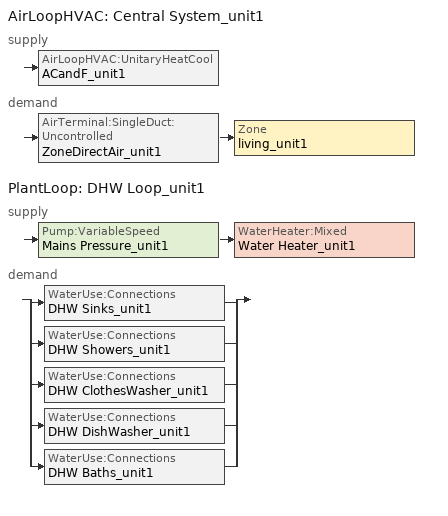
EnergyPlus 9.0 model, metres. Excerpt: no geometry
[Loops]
AirLoopHVAC 'Central System_unit1'
 supply: AirLoopHVAC:UnitaryHeatCool 'ACandF_unit1'
 demand: AirTerminal:SingleDuct:Uncontrolled 'ZoneDirectAir_unit1' > Zone 'living_unit1'
PlantLoop 'DHW Loop_unit1'
 supply: Pump:VariableSpeed 'Mains Pressure_unit1' > WaterHeater:Mixed 'Water Heater_unit1'
 demand: split
  | WaterUse:Connections 'DHW Sinks_unit1'
  | WaterUse:Connections 'DHW Showers_unit1'
  | WaterUse:Connections 'DHW ClothesWasher_unit1'
  | WaterUse:Connections 'DHW DishWasher_unit1'
  | WaterUse:Connections 'DHW Baths_unit1'
[DesignSpecification:OutdoorAir]
SZ DSOA living_unit1: Outdoor Air Method=Flow/Zone; Outdoor Air Flow per Person {m3/s-person}=0; Outdoor Air Flow per Zone {m3/s}=0
[Sizing:Zone]
living_unit1: Zone Cooling Design Supply Air Temperature Input Method=SupplyAirTemperature; Zone Cooling Design Supply Air Temperature {C}=12; Zone Heating Design Supply Air Temperature Input Method=SupplyAirTemperature; Zone Heating Design Supply Air Temperature {C}=50; Zone Cooling Design Supply Air Humidity Ratio {kgWater/kgDryAir}=0.008; Zone Heating Design Supply Air Humidity Ratio {kgWater/kgDryAir}=0.008; Design Specification Outdoor Air Object=SZ DSOA living_unit1; Cooling Design Air Flow Method=DesignDay; Cooling Minimum Air Flow per Zone Floor Area {m3/s-m2}=0.000762; Heating Design Air Flow Method=DesignDay; Heating Maximum Air Flow per Zone Floor Area {m3/s-m2}=0.002032; Heating Maximum Air Flow {m3/s}=0.141576; Heating Maximum Air Flow Fraction=0.3
[Sizing:System]
Central System_unit1: Type of Load to Size On=Sensible; Design Outdoor Air Flow Rate {m3/s}=autosize; Central Heating Maximum System Air Flow Ratio=1; Preheat Design Temperature {C}=7; Preheat Design Humidity Ratio {kgWater/kgDryAir}=0.008; Precool Design Temperature {C}=11; Precool Design Humidity Ratio {kgWater/kgDryAir}=0.008; Central Cooling Design Supply Air Temperature {C}=12; Central Heating Design Supply Air Temperature {C}=50; Type of Zone Sum to Use=NonCoincident; 100% Outdoor Air in Cooling=No; 100% Outdoor Air in Heating=No; Central Cooling Design Supply Air Humidity Ratio {kgWater/kgDryAir}=0.008; Central Heating Design Supply Air Humidity Ratio {kgWater/kgDryAir}=0.008; Cooling Supply Air Flow Rate Method=DesignDay; Heating Supply Air Flow Rate Method=DesignDay; System Outdoor Air Method=ZoneSum; Zone Maximum Outdoor Air Fraction=1; Cooling Design Capacity Method=CoolingDesignCapacity; Cooling Design Capacity {W}=autosize; Heating Design Capacity Method=HeatingDesignCapacity; Heating Design Capacity {W}=autosize; Central Cooling Capacity Control Method=OnOff
[Sizing:Plant]
DHW Loop_unit1: Loop Type=Heating; Design Loop Exit Temperature {C}=48.8889; Loop Design Temperature Difference {deltaC}=5.55556
[ZoneControl:Thermostat]
Zone Thermostat_unit1: Zone or ZoneList=living_unit1; Control Type Schedule=zone_control_type; Control 1=thermostat_living Dual SP Control
[ThermostatSetpoint:DualSetpoint]
thermostat_living Dual SP Control: Heating Setpoint Temperature Schedule=heating_sch; Cooling Setpoint Temperature Schedule=cooling_sch
[AirTerminal:SingleDuct:Uncontrolled]
ZoneDirectAir_unit1: Availability Schedule=always_avail; Maximum Air Flow Rate {m3/s}=autosize
[Zone equipment]
living_unit1: ZoneDirectAir_unit1
[Fan:OnOff]
Supply Fan_unit1: Availability Schedule=always_avail; Fan Total Efficiency=0.377; Pressure Rise {Pa}=400; Maximum Flow Rate {m3/s}=autosize; Motor Efficiency=0.65; Motor In Airstream Fraction=1
[Coil:Cooling:DX:SingleSpeed]
DX Cooling Coil_unit1: Availability Schedule=always_avail; Gross Rated Total Cooling Capacity {W}=autosize; Gross Rated Sensible Heat Ratio=autosize; Gross Rated Cooling COP {W/W}=3.97009; Rated Air Flow Rate {m3/s}=autosize; Total Cooling Capacity Function of Temperature Curve=Cool-Cap-FT; Total Cooling Capacity Function of Flow Fraction Curve=ConstantCubic; Energy Input Ratio Function of Temperature Curve=Cool-EIR-FT; Energy Input Ratio Function of Flow Fraction Curve=ConstantCubic; Part Load Fraction Correlation Curve=Cool-PLF-fPLR
[Coil:Heating:Fuel]
Main gas heating coil_unit1: Availability Schedule=always_avail; Fuel Type=NaturalGas; Burner Efficiency=0.78; Nominal Capacity {W}=autosize
[AirLoopHVAC:UnitaryHeatCool]
ACandF_unit1: Availability Schedule=always_avail; Supply Air Fan Operating Mode Schedule=fan_cycle; Maximum Supply Air Temperature {C}=80; Cooling Supply Air Flow Rate {m3/s}=autosize; Heating Supply Air Flow Rate {m3/s}=autosize; No Load Supply Air Flow Rate {m3/s}=0; Controlling Zone or Thermostat Location=living_unit1; Supply Fan=Supply Fan_unit1; Fan Placement=BlowThrough; Heating Coil=Main gas Heating Coil_unit1; Cooling Coil=DX Cooling Coil_unit1; Dehumidification Control Type=None
[AirLoopHVAC]
Central System_unit1: Design Supply Air Flow Rate {m3/s}=autosize
[Pump:VariableSpeed]
Mains Pressure_unit1: Design Maximum Flow Rate {m3/s}=autosize; Design Pump Head {Pa}=1; Design Power Consumption {W}=0; Motor Efficiency=1; Fraction of Motor Inefficiencies to Fluid Stream=0; Coefficient 1 of the Part Load Performance Curve=0; Coefficient 2 of the Part Load Performance Curve=1; Coefficient 3 of the Part Load Performance Curve=0; Coefficient 4 of the Part Load Performance Curve=0; Design Minimum Flow Rate {m3/s}=0; Pump Control Type=Intermittent
[WaterHeater:Mixed]
Water Heater_unit1: Tank Volume {m3}=0.151416; Setpoint Temperature Schedule=dhw_setpt; Deadband Temperature Difference {deltaC}=2; Maximum Temperature Limit {C}=50; Heater Control Type=Cycle; Heater Maximum Capacity {W}=autosize; Heater Minimum Capacity {W}=0; Heater Ignition Minimum Flow Rate {m3/s}=0; Heater Fuel Type=naturalgas; Heater Thermal Efficiency=0.8; Ambient Temperature Indicator=Zone; Ambient Temperature Zone=living_unit1; Off Cycle Loss Coefficient to Ambient Temperature {W/K}=5.71167; Off Cycle Loss Fraction to Zone=1; On Cycle Loss Coefficient to Ambient Temperature {W/K}=5.71167; On Cycle Loss Fraction to Zone=1; Peak Use Flow Rate {m3/s}=0; Use Side Effectiveness=1; Source Side Effectiveness=1; Use Side Design Flow Rate {m3/s}=autosize; Source Side Design Flow Rate {m3/s}=0; Indirect Water Heating Recovery Time {hr}=1.5
[WaterHeater:Sizing]
Water Heater_unit1: Design Mode=ResidentialHUD-FHAMinimum; Number of Bedrooms=3; Number of Bathrooms=3
[PlantLoop]
DHW Loop_unit1: Fluid Type=Water; Plant Equipment Operation Scheme=DHW Loop Operation_unit1; Maximum Loop Temperature {C}=100; Minimum Loop Temperature {C}=0; Maximum Loop Flow Rate {m3/s}=autosize; Minimum Loop Flow Rate {m3/s}=0; Plant Loop Volume {m3}=autocalculate; Load Distribution Scheme=Optimal
[PlantEquipmentList]
DHW Plant Equipment_unit1: Water Heater_unit1
[PlantEquipmentOperation:HeatingLoad]
DHW Control Scheme_unit1: Load Range 1 Lower Limit {W}=0; Load Range 1 Upper Limit {W}=1e+15; Range 1 Equipment List=DHW Plant Equipment_unit1
[PlantEquipmentOperationSchemes]
DHW Loop Operation_unit1: Control Scheme 1=DHW Control Scheme_unit1; Control Scheme 1 Schedule=always_avail
[SetpointManager:Scheduled]
DHW Loop Setpoint Manager_unit1: Control Variable=Temperature; Schedule=DHWSupplySetpoint; Setpoint Node or NodeList=DHW Supply Outlet Node_unit1
[WaterUse:Equipment]
Name | Peak Flow Rate {m3/s} | Flow Rate Fraction Schedule | Target Temperature Schedule
Clothes Washer_unit1 | 1.62192e-06 | ClothesWasher | CWWaterTempSchedule
Dishwasher_unit1 | 6.36685e-07 | Dishwasher | DWWaterTempSchedule
Sinks_unit1 | 2.12449e-06 | Sinks | SSBWaterTempSchedule
Showers_unit1 | 3.78163e-06 | Showers | SSBWaterTempSchedule
Baths_unit1 | 9.69568e-07 | Baths | SSBWaterTempSchedule
[WaterUse:Connections] Drain Water Heat Exchanger Type=None
Name | Water Use Equipment 1
DHW Sinks_unit1 | Sinks_unit1
DHW Showers_unit1 | Showers_unit1
DHW ClothesWasher_unit1 | Clothes Washer_unit1
DHW DishWasher_unit1 | Dishwasher_unit1
DHW Baths_unit1 | Baths_unit1
[Schedule:Day:Hourly]
DishwasherWeekday: 0.129162, 0.0573867, 0.042998, 0.0286934, 0.0286934, 0.0860801, 0.172244, 0.258408, 0.488208, 0.545594, 0.473819, 0.402044, 0.344573, 0.387655, 0.315879, 0.301491, 0.315879, 0.416348, 0.732312, 0.933333, 0.761005, 0.559983, 0.373266, 0.258408
DishwasherWeekend: 0.138388, 0.0614858, 0.0460692, 0.0307429, 0.0307429, 0.0922286, 0.184547, 0.276866, 0.52308, 0.584565, 0.507663, 0.430761, 0.369185, 0.415344, 0.338442, 0.323026, 0.338442, 0.446087, 0.78462, 1, 0.815362, 0.599982, 0.399928, 0.276866
DishwasherVacation; ClothesWasherVacation; SinksVacation; ShowersVacation; BathsVacation: 0, 0, 0, 0, 0, 0, 0, 0, 0, 0, 0, 0, 0, 0, 0, 0, 0, 0, 0, 0, 0, 0, 0, 0
ClothesWasherWeekday: 0.0887931, 0.0710155, 0.0354602, 0.0354602, 0.0710155, 0.106571, 0.213142, 0.461934, 0.692948, 0.817391, 0.799614, 0.710725, 0.639615, 0.568599, 0.497489, 0.461934, 0.479711, 0.461934, 0.461934, 0.461934, 0.461934, 0.444156, 0.30203, 0.159904
ClothesWasherWeekend: 0.10863, 0.0868807, 0.0433822, 0.0433822, 0.0868807, 0.130379, 0.260758, 0.565131, 0.847755, 1, 0.978251, 0.869505, 0.782508, 0.695627, 0.60863, 0.565131, 0.586881, 0.565131, 0.565131, 0.565131, 0.565131, 0.543382, 0.369505, 0.195627
SinksWeekday: 0.178431, 0.0855612, 0.0641394, 0.0641394, 0.0855612, 0.228457, 0.535419, 0.785298, 0.828142, 0.778116, 0.685372, 0.628163, 0.613924, 0.57108, 0.521054, 0.542476, 0.606741, 0.820959, 0.942308, 0.870986, 0.71385, 0.606741, 0.499758, 0.342623
SinksWeekend: 0.189355, 0.0907997, 0.0680663, 0.0680663, 0.0907997, 0.242445, 0.5682, 0.833378, 0.878845, 0.825756, 0.727334, 0.666622, 0.651511, 0.606044, 0.552955, 0.575689, 0.643889, 0.871222, 1, 0.924311, 0.757555, 0.643889, 0.530356, 0.3636
ShowersWeekday: 0.0847763, 0.0384986, 0.0269887, 0.0384986, 0.107955, 0.4088, 0.933333, 0.925634, 0.752112, 0.5901, 0.474366, 0.374111, 0.269967, 0.231389, 0.20051, 0.20821, 0.239088, 0.308545, 0.335533, 0.335533, 0.331644, 0.323944, 0.231389, 0.165822
ShowersWeekend: 0.0908318, 0.0412485, 0.0289165, 0.0412485, 0.115666, 0.438, 1, 0.99175, 0.805834, 0.63225, 0.50825, 0.400833, 0.28925, 0.247916, 0.214832, 0.223082, 0.256166, 0.330583, 0.3595, 0.3595, 0.355333, 0.347083, 0.247916, 0.177666
BathsWeekday: 0.0549341, 0.0274671, 0.0274671, 0.0274671, 0.0549341, 0.137335, 0.329676, 0.412077, 0.467011, 0.412077, 0.329676, 0.247203, 0.219736, 0.164802, 0.164802, 0.164802, 0.274742, 0.329676, 0.549483, 0.714286, 0.714286, 0.549483, 0.467011, 0.274742
BathsWeekend: 0.0769078, 0.0384539, 0.0384539, 0.0384539, 0.0769078, 0.192269, 0.461546, 0.576908, 0.653816, 0.576908, 0.461546, 0.346085, 0.307631, 0.230723, 0.230723, 0.230723, 0.384638, 0.461546, 0.769277, 1, 1, 0.769277, 0.653816, 0.384638
[Schedule:Week:Compact]
DishwasherWeek: For: Weekdays, DishwasherWeekday, For: CustomDay1, DishwasherVacation, For: AllOtherDays, DishwasherWeekend
ClothesWasherWeek: For: Weekdays, ClothesWasherWeekday, For: CustomDay1, ClothesWasherVacation, For: AllOtherDays, ClothesWasherWeekend
SinksWeek: For: Weekdays, SinksWeekday, For: CustomDay1, SinksVacation, For: AllOtherDays, SinksWeekend
ShowersWeek: For: Weekdays, ShowersWeekday, For: CustomDay1, ShowersVacation, For: AllOtherDays, ShowersWeekend
BathsWeek: For: Weekdays, BathsWeekday, For: CustomDay1, BathsVacation, For: AllOtherDays, BathsWeekend
[Schedule:Year]
Dishwasher: DishwasherWeek, 1, 1, 12, 31
ClothesWasher: ClothesWasherWeek, 1, 1, 12, 31
Sinks: SinksWeek, 1, 1, 12, 31
Showers: ShowersWeek, 1, 1, 12, 31
Baths: BathsWeek, 1, 1, 12, 31
[Schedule:Compact]
zone_control_type: Through: 12/31, For: AllDays, Until 24:00, 4
dhw_setpt: Through: 12/31, For: AllDays, Until 24:00, 48
always_avail: Through: 12/31, For: AllDays, Until: 24:00, 1
heating_sch: Through: 12/31, For: AllDays, Until: 24:00, 22.22
cooling_sch: Through: 12/31, For: AllDays, Until: 24:00, 23.88
fan_cycle: Through: 12/31, For: AllDays, Until: 24:00, 0
[Schedule:Constant]
DWWaterTempSchedule; CWWaterTempSchedule; DHWSupplySetpoint: Temperature, 48.8889
SSBWaterTempSchedule: Temperature, 40.5556
[Curve:Quadratic]
Cool-PLF-fPLR: Coefficient1 Constant=0.801414; Coefficient2 x=0.237447; Coefficient3 x**2=-0.0393773; Minimum Value of x=0; Maximum Value of x=1; Minimum Curve Output=0.7; Maximum Curve Output=1
[Curve:Cubic]
ConstantCubic: Coefficient1 Constant=1; Coefficient2 x=0; Coefficient3 x**2=0; Coefficient4 x**3=0; Minimum Value of x=-100; Maximum Value of x=100
[Curve:Biquadratic] Minimum Value of x=-100; Maximum Value of x=100; Minimum Value of y=-100; Maximum Value of y=100
Name | Coefficient1 Constant | Coefficient2 x | Coefficient3 x**2 | Coefficient4 y | Coefficient5 y**2 | Coefficient6 x*y
Cool-Cap-fT | 1.26489 | -0.035055 | 0.00211086 | -0.00152689 | -7.0308e-06 | -0.000469184
Cool-EIR-fT | 0.384024 | 0.0296967 | -0.00113293 | 0.00649067 | 0.000262699 | -0.000120722
